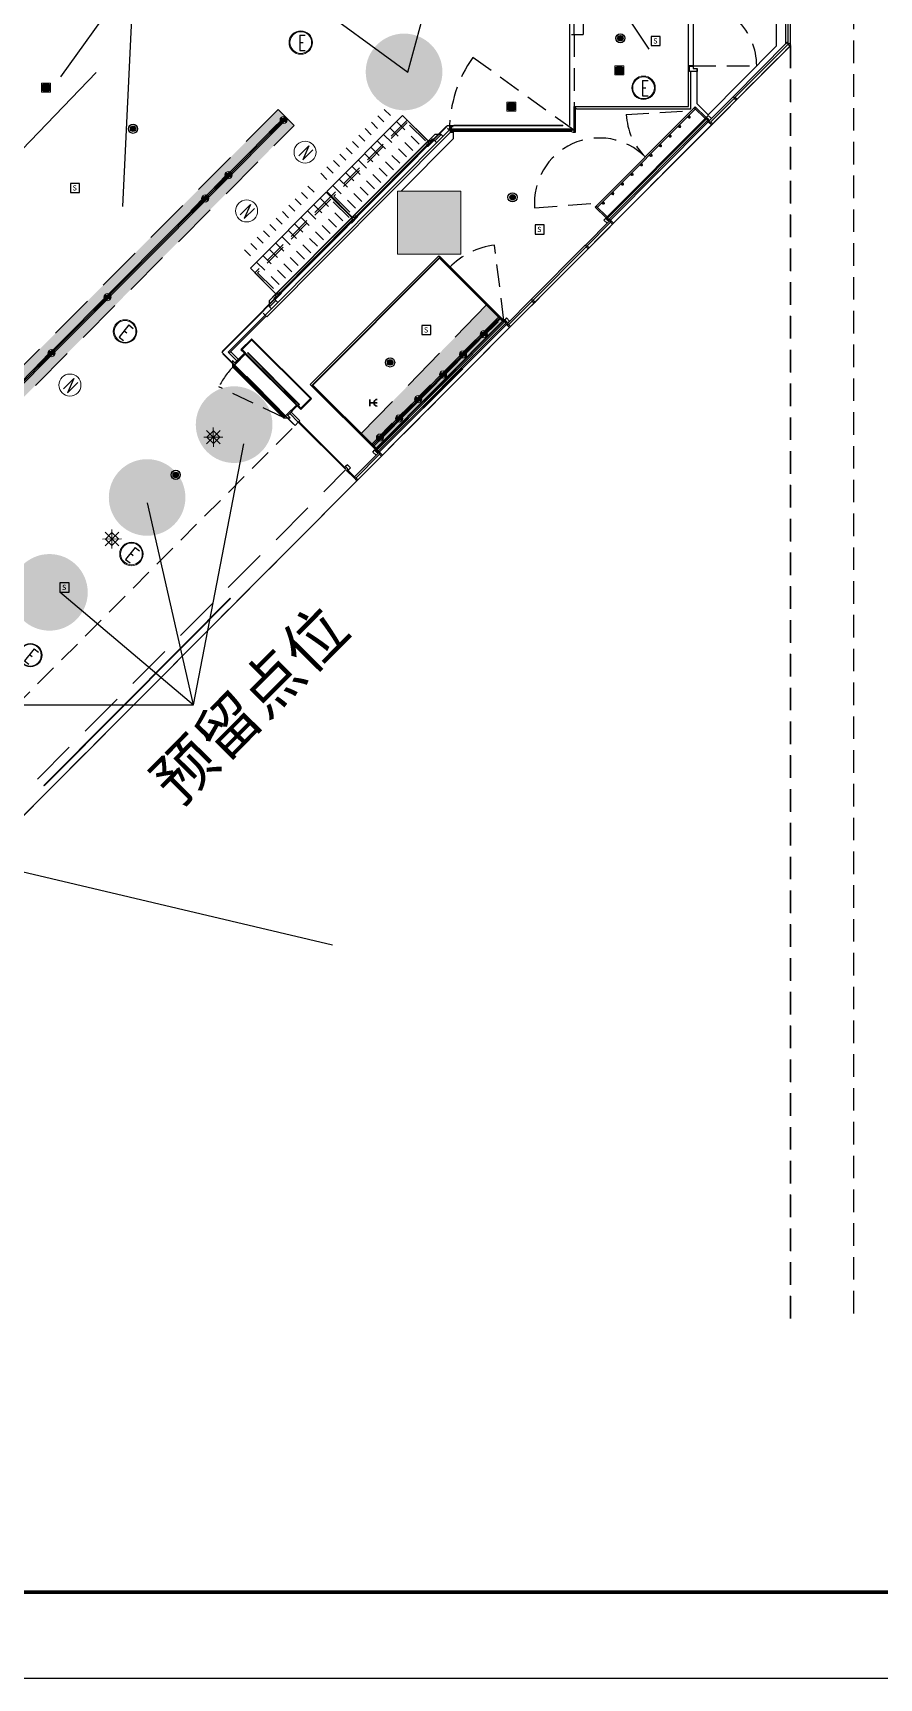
# Model space of a CAD drawing. Header units: millimetres. Extents: x 5896 to 6381, y 4295 to 4378.
# Drawn here: x 6146 to 6155.39, y 4295.41 to 4313.67 of the extents above; entities that cross this region are included whole.
import ezdxf

# ---------------------------------------------------------------- set-up
doc = ezdxf.new("R2010")
doc.units = ezdxf.units.MM
for name, pattern in [('DASHED', [0.75, 0.5, -0.25]), ('NASCOSTA', [0.375, 0.25, -0.125]), ('NASCOSTA2', [0.1875, 0.125, -0.0625]), ('PHANTOM2', [1.25, 0.625, -0.125, 0.125, -0.125, 0.125, -0.125]), ('PUNTO2', [0.125, 0, -0.125]), ('TRATTEGGIATA', [0.75, 0.5, -0.25])]:
    doc.linetypes.add(name, pattern=pattern)
for name, color, linetype in [('A-GLAZING', 2, 'Continuous'), ('ax-arredo piani', 2, 'Continuous'), ('ax-arredo piani rossi', 1, 'Continuous'), ('ax-arredo proiezioni', 1, 'NASCOSTA'), ('ax-arredo sez', 6, 'Continuous'), ('AX-proiez vestiti', 1, 'NASCOSTA2'), ('GA_X DIM', 8, 'Continuous'), ('MERCHANDISING', 11, 'Continuous'), ('Pareti02', 3, 'Continuous'), ('proiezioni', 2, 'NASCOSTA'), ('R-PROIEZIONI', 2, 'NASCOSTA'), ('sezioni 02', 3, 'Continuous'), ('Urban', 6, 'Continuous'), ('图框', 254, 'Continuous'), ('消防', 5, 'Continuous')]:
    doc.layers.add(name, color=color, linetype=linetype)
for name, color, linetype, true_color in [('LD_beam', 7, 'DASHED', 0x7ec8c8), ('LD_track', 7, 'Continuous', 0x7ec8c8), ('PROIEZ-FASCIONE', 7, 'TRATTEGGIATA', 0xb4b08e)]:
    doc.layers.add(name, color=color, linetype=linetype, true_color=true_color)
doc.layers.add('LD_def-points', color=11, linetype='Continuous', lineweight=5, plot=False)
for name, color, linetype, lineweight, true_color in [('LD_light', 7, 'Continuous', 5, 0xf00000), ('LD_N', 7, 'Continuous', 9, 0x41c62a), ('R-HATCH', 7, 'Continuous', 9, 0xbababa), ('R-WALL', 7, 'Continuous', 9, 0xbababa)]:
    doc.layers.add(name, color=color, linetype=linetype, lineweight=lineweight, true_color=true_color)
doc.layers.add('R-BORDER', color=7, linetype='PHANTOM2', true_color=0xdb0000, plot=False)
doc.styles.add('SIMPLEX', font='SIMPLEX.SHX', dxfattribs={"width": 0.65})
doc.styles.get("Standard").update_dxf_attribs({"font": 'Arial.ttf'})
doc.styles.add('图签-仿宋', font='')
doc.styles.get('图签-仿宋').set_extended_font_data('FangSong_GB2312')

# ---------------------------------------------------------------- blocks, each defined once
blk = doc.blocks.new('f')
at = {"layer": 'LD_light', "lineweight": 5, "ltscale": 0.5}
h = blk.add_hatch(color=256, dxfattribs=at)
h.dxf.hatch_style = 1
h.paths.add_polyline_path([(-4698.4, 3404.2, 0.414214), (-4702.4, 3400.2), (-4698.4, 3400.2)])
at = {"layer": 'LD_light', "lineweight": 5}
h = blk.add_hatch(color=256, dxfattribs=at)
h.dxf.hatch_style = 1
h.paths.add_polyline_path([(-4677.4, 3398.5), (-4677.4, 3401.8), (-4702.4, 3401.8), (-4702.4, 3398.5)])
at = {"layer": 'LD_light', "lineweight": 5, "ltscale": 0.5}
h = blk.add_hatch(color=256, dxfattribs=at)
h.dxf.hatch_style = 1
h.paths.add_polyline_path([(-4694.4, 3400.2), (-4698.4, 3400.2), (-4698.4, 3396.2, 0.414214)])
at = {"layer": 'LD_light', "lineweight": 5}
for p, q in [((-4702.4, 3400.2), (-4694.4, 3400.2)), ((-4698.4, 3404.2), (-4698.4, 3396.2))]:
    blk.add_line(p, q, dxfattribs=at)
blk.add_lwpolyline([(-4677.4, 3401.8), (-4702.4, 3401.8), (-4702.4, 3398.5), (-4677.4, 3398.5)], close=True, dxfattribs=at)
blk.add_circle((-4698.4, 3400.2), 4, dxfattribs=at)
blk.add_circle((-4698.4, 3400.2), 4, dxfattribs=at)
blk = doc.blocks.new('E1-5')
at = {"layer": 'LD_light', "lineweight": 5, "ltscale": 0.5}
h = blk.add_hatch(color=256, dxfattribs=at)
h.dxf.hatch_style = 1
h.paths.add_polyline_path([(0, 0.04, 0.414214), (-0.04, 0), (0, 0)])
at = {"layer": 'LD_light', "lineweight": 5}
h = blk.add_hatch(color=256, dxfattribs=at)
h.dxf.hatch_style = 1
h.paths.add_polyline_path([(0.21, -0.016), (0.21, 0.016), (-0.04, 0.016), (-0.04, -0.016)])
at = {"layer": 'LD_light', "lineweight": 5, "ltscale": 0.5}
h = blk.add_hatch(color=256, dxfattribs=at)
h.dxf.hatch_style = 1
h.paths.add_polyline_path([(0.04, 0), (0, 0), (0, -0.04, 0.414214)])
at = {"layer": 'LD_light', "lineweight": 5}
for p, q in [((-0.04, 0), (0.04, 0)), ((0, 0.04), (0, -0.04))]:
    blk.add_line(p, q, dxfattribs=at)
blk.add_lwpolyline([(0.21, 0.016), (-0.04, 0.016), (-0.04, -0.016), (0.21, -0.016)], close=True, dxfattribs=at)
blk.add_circle((0, 0), 0.04, dxfattribs=at)
blk = doc.blocks.new('E2-6')
at = {"layer": 'LD_light'}
h = blk.add_hatch(color=256, dxfattribs=at)
h.dxf.hatch_style = 1
edge = h.paths.add_edge_path()
edge.add_arc((0, 0), 0.05, 0, 360)
blk.add_lwpolyline([(-0.05, -0.05), (0.05, -0.05), (0.05, 0.05), (-0.05, 0.05)], close=True, dxfattribs=at)
blk.add_circle((0, 0), 0.05, dxfattribs=at)
blk = doc.blocks.new('e')
at = {"layer": 'LD_light', "color": 160, "true_color": 0x1a53ff}
for radius in [8.4, 7.78]:
    blk.add_circle((0, 0), radius, dxfattribs=at)
at = {"layer": 'LD_light', "color": 160, "true_color": 0x1a53ff, "style": 'SIMPLEX', "width": 0.65}
blk.add_text('E', height=11, dxfattribs=at).set_placement((-2, -5.7))
blk = doc.blocks.new('notturna')
at = {"layer": 'LD_N'}
blk.add_circle((21.14, -17.043), 0.084, dxfattribs=at)
at = {"layer": 'LD_N', "style": 'SIMPLEX', "width": 0.65}
blk.add_text('N', height=0.11, dxfattribs=at).set_placement((21.114, -17.097))
blk = doc.blocks.new('ioo')
at = {"layer": 'LD_light', "elevation": 0}
blk.add_lwpolyline([(-3045, 2505), (-3067, 2505), (-3067, 2493), (-3045, 2493)], close=True, dxfattribs=at)
at = {"layer": 'LD_light', "ltscale": 0.1}
for radius in [11, 10]:
    blk.add_arc((-3056, 2506, 0), radius, 359.7956, 180.2044, dxfattribs=at)
blk = doc.blocks.new('sp')
at = {"layer": 'LD_light'}
h = blk.add_hatch(color=256, dxfattribs=at)
h.dxf.hatch_style = 1
h.paths.add_polyline_path([(-6562.9, 2775.3, 1), (-6552.9, 2775.3, 1)])
blk.add_lwpolyline([(-6562.9, 2770.3), (-6552.9, 2770.3), (-6552.9, 2780.3), (-6562.9, 2780.3)], close=True, dxfattribs=at)
blk.add_circle((-6557.9, 2775.3), 5, dxfattribs=at)
blk = doc.blocks.new('E7')
at = {"layer": 'LD_light'}
for p, q in [((-0.106, 0), (0.106, 0)), ((-0.075, -0.075), (0.075, 0.075)), ((-0.075, 0.075), (0.075, -0.075)), ((0, -0.106), (0, 0.106))]:
    blk.add_line(p, q, dxfattribs=at)
blk.add_lwpolyline([(-0.05, -0.05), (0.05, -0.05), (0.05, 0.05), (-0.05, 0.05)], close=True, dxfattribs=at)
blk = doc.blocks.new('112')
at = {"layer": 'R-HATCH', "ltscale": 10000}
h = blk.add_hatch(color=253, dxfattribs=at)
h.dxf.hatch_style = 1
h.paths.add_polyline_path([(6103.731, 4414.014), (6104.431, 4414.014), (6104.431, 4414.714), (6103.731, 4414.714)])
h.paths.add_polyline_path([(6104.431, 4422.412), (6104.431, 4423.112), (6103.731, 4423.112), (6103.731, 4422.412)])
h.paths.add_polyline_path([(6095.331, 4422.414), (6095.331, 4423.114), (6096.031, 4423.114), (6096.031, 4422.414)])
h.paths.add_polyline_path([(6096.031, 4414.014), (6096.031, 4414.714), (6095.331, 4414.714), (6095.331, 4414.014)])
h.paths.add_polyline_path([(6096.031, 4405.613), (6096.031, 4406.313), (6095.331, 4406.313), (6095.331, 4405.613)])
h.paths.add_polyline_path([(6087.631, 4405.804), (6087.631, 4406.504), (6086.931, 4406.504), (6086.931, 4405.804)])
h.paths.add_polyline_path([(6086.931, 4414.714), (6087.631, 4414.714), (6087.631, 4414.014), (6086.931, 4414.014)])
at = {"layer": 'A-GLAZING', "color": 253}
for p, q in [((6107.143, 4415.521), (6106.056, 4414.43)), ((6107.159, 4415.516), (6106.061, 4414.414)), ((6106.075, 4414.399), (6107.173, 4415.502)), ((6106.092, 4414.394), (6107.178, 4415.485)), ((6107.159, 4415.518), (6107.168, 4415.527)), ((6107.176, 4415.502), (6107.159, 4415.518)), ((6107.161, 4415.516), (6107.159, 4415.516)), ((6107.173, 4415.504), (6107.161, 4415.516)), ((6107.168, 4415.527), (6107.185, 4415.511)), ((6107.173, 4415.502), (6107.173, 4415.504)), ((6107.185, 4415.511), (6107.176, 4415.502)), ((6106.059, 4414.414), (6106.05, 4414.405)), ((6106.05, 4414.405), (6106.066, 4414.388)), ((6106.075, 4414.397), (6106.059, 4414.414)), ((6106.061, 4414.414), (6106.061, 4414.414)), ((6106.061, 4414.414), (6106.061, 4414.411)), ((6106.061, 4414.411), (6106.073, 4414.399)), ((6106.066, 4414.388), (6106.075, 4414.397)), ((6106.073, 4414.399), (6106.075, 4414.399)), ((6106.075, 4414.399), (6106.075, 4414.399)), ((6103.492, 4411.856), (6104.903, 4413.272)), ((6103.497, 4411.839), (6104.919, 4413.267)), ((6104.934, 4413.253), (6103.511, 4411.825)), ((6104.939, 4413.237), (6103.527, 4411.82)), ((6104.919, 4413.27), (6104.928, 4413.279)), ((6104.936, 4413.253), (6104.919, 4413.27)), ((6104.919, 4413.267), (6104.919, 4413.267)), ((6104.919, 4413.267), (6104.922, 4413.267)), ((6104.922, 4413.267), (6104.934, 4413.256)), ((6104.928, 4413.279), (6104.945, 4413.262)), ((6104.934, 4413.256), (6104.934, 4413.253)), ((6104.934, 4413.253), (6104.934, 4413.253)), ((6104.945, 4413.262), (6104.936, 4413.253)), ((6103.495, 4411.839), (6103.486, 4411.83)), ((6103.486, 4411.83), (6103.502, 4411.814)), ((6103.511, 4411.823), (6103.495, 4411.839)), ((6103.497, 4411.837), (6103.497, 4411.839)), ((6103.509, 4411.825), (6103.497, 4411.837)), ((6103.502, 4411.814), (6103.511, 4411.823)), ((6103.511, 4411.825), (6103.509, 4411.825))]:
    blk.add_line(p, q, dxfattribs=at)
at = {"layer": 'A-GLAZING', "color": 253, "linetype": 'TRATTEGGIATA'}
blk.add_line((6098.676, 4407.128), (6103.156, 4411.625), dxfattribs=at)
at = {"layer": 'ax-arredo piani', "color": 253}
for p, q in [((6104.324, 4415.404), (6104.324, 4415.434)), ((6104.324, 4415.434), (6104.349, 4415.434)), ((6104.349, 4415.431), (6104.327, 4415.431)), ((6104.327, 4415.431), (6104.327, 4415.404)), ((6104.349, 4415.434), (6104.349, 4415.431)), ((6106.126, 4414.358), (6107.215, 4415.451)), ((6104.327, 4415.404), (6104.324, 4415.404)), ((6104.195, 4413.978), (6102.783, 4412.561)), ((6104.195, 4413.971), (6102.79, 4412.561)), ((6104.903, 4413.272), (6104.195, 4413.978)), ((6104.896, 4413.272), (6104.195, 4413.971)), ((6103.492, 4411.863), (6104.896, 4413.272)), ((6103.492, 4411.856), (6104.903, 4413.272)), ((6102.04, 4412.906), (6101.91, 4412.775)), ((6102.607, 4412.342), (6102.04, 4412.906)), ((6101.899, 4412.764), (6102.466, 4412.2)), ((6101.91, 4412.775), (6102.477, 4412.21)), ((6102.783, 4412.561), (6103.492, 4411.856)), ((6102.79, 4412.561), (6103.492, 4411.863)), ((6102.477, 4412.21), (6102.607, 4412.342))]:
    blk.add_line(p, q, dxfattribs=at)
at = {"layer": 'ax-arredo piani', "color": 253, "elevation": 0}
for points in [[(6102.945, 4414.71), (6103.786, 4415.554), (6104.069, 4415.272), (6103.228, 4414.427)], [(6102.098, 4413.86), (6102.939, 4414.704), (6103.222, 4414.422), (6102.381, 4413.577)]]:
    blk.add_lwpolyline(points, close=True, dxfattribs=at)
at = {"layer": 'ax-arredo piani rossi', "color": 253}
for p, q in [((6105.661, 4415.404), (6104.327, 4415.404)), ((6104.985, 4413.213), (6105.246, 4413.475)), ((6103.291, 4411.512), (6103.552, 4411.774))]:
    blk.add_line(p, q, dxfattribs=at)
at = {"layer": 'ax-arredo proiezioni', "color": 253}
blk.add_line((6102.466, 4412.204), (6101.748, 4412.543), dxfattribs=at)
at = {"layer": 'ax-arredo proiezioni', "color": 253, "elevation": 0}
for points in [[(6104.055, 4415.286), (6103.836, 4415.504), (6102.995, 4414.659), (6103.214, 4414.441)], [(6104.041, 4415.272), (6103.836, 4415.476), (6103.023, 4414.659), (6103.228, 4414.456)], [(6103.208, 4414.436), (6102.989, 4414.654), (6102.148, 4413.809), (6102.367, 4413.591)], [(6103.194, 4414.422), (6102.99, 4414.625), (6102.176, 4413.809), (6102.381, 4413.606)]]:
    blk.add_lwpolyline(points, dxfattribs=at)
at = {"layer": 'ax-arredo proiezioni', "color": 253}
blk.add_arc((6102.466, 4412.204), 0.794, 134.6732, 154.7436, dxfattribs=at)
at = {"layer": 'ax-arredo sez', "color": 253}
for p, q in [((6105.69, 4415.369), (6105.69, 4415.654)), ((6105.705, 4415.369), (6105.705, 4415.639)), ((6107.023, 4415.641), (6105.936, 4414.55)), ((6105.95, 4414.536), (6107.037, 4415.627)), ((6107.023, 4415.641), (6107.033, 4415.651)), ((6107.037, 4415.627), (6107.023, 4415.641)), ((6107.143, 4415.521), (6107.023, 4415.641)), ((6107.033, 4415.651), (6107.154, 4415.531)), ((6107.154, 4415.531), (6107.143, 4415.521)), ((6104.307, 4415.394), (6104.307, 4415.397)), ((6104.307, 4415.397), (6104.324, 4415.397)), ((6104.324, 4415.394), (6104.307, 4415.394)), ((6104.324, 4415.397), (6104.324, 4415.404)), ((6104.324, 4415.404), (6104.327, 4415.404)), ((6104.324, 4415.376), (6104.324, 4415.394)), ((6104.327, 4415.376), (6104.324, 4415.376)), ((6104.327, 4415.404), (6104.327, 4415.376)), ((6104.328, 4415.394), (6104.327, 4415.393)), ((6104.327, 4415.393), (6104.327, 4415.387)), ((6104.327, 4415.387), (6104.328, 4415.386)), ((6104.327, 4415.376), (6104.327, 4415.386)), ((6104.327, 4415.386), (6105.661, 4415.386)), ((6105.661, 4415.376), (6104.327, 4415.376)), ((6105.66, 4415.394), (6104.328, 4415.394)), ((6104.328, 4415.386), (6105.66, 4415.386)), ((6105.661, 4415.393), (6105.66, 4415.394)), ((6105.66, 4415.386), (6105.661, 4415.387)), ((6105.664, 4415.404), (6105.661, 4415.404)), ((6105.661, 4415.404), (6105.661, 4415.376)), ((6105.661, 4415.387), (6105.661, 4415.393)), ((6105.661, 4415.386), (6105.661, 4415.376)), ((6105.661, 4415.376), (6105.664, 4415.376)), ((6105.664, 4415.397), (6105.664, 4415.404)), ((6105.681, 4415.397), (6105.664, 4415.397)), ((6105.664, 4415.376), (6105.664, 4415.394)), ((6105.664, 4415.394), (6105.681, 4415.394)), ((6105.681, 4415.394), (6105.681, 4415.397)), ((6105.925, 4414.539), (6105.936, 4414.55)), ((6106.046, 4414.419), (6105.925, 4414.539)), ((6105.936, 4414.55), (6105.95, 4414.536)), ((6105.936, 4414.55), (6106.056, 4414.43)), ((6106.056, 4414.43), (6106.046, 4414.419)), ((6101.849, 4412.927), (6102.26, 4413.339)), ((6101.86, 4412.916), (6102.271, 4413.329)), ((6101.999, 4412.964), (6102.104, 4413.069)), ((6102.111, 4413.062), (6102.006, 4412.957)), ((6102.111, 4413.076), (6102.104, 4413.069)), ((6102.104, 4413.069), (6102.77, 4412.405)), ((6102.104, 4413.069), (6102.111, 4413.062)), ((6102.777, 4412.413), (6102.111, 4413.076)), ((6102.03, 4412.917), (6101.924, 4412.81)), ((6101.934, 4412.8), (6102.04, 4412.906)), ((6101.999, 4412.964), (6101.991, 4412.956)), ((6101.991, 4412.956), (6102.03, 4412.917)), ((6102.042, 4412.922), (6101.999, 4412.964)), ((6102.006, 4412.957), (6101.999, 4412.964)), ((6102.03, 4412.917), (6102.037, 4412.924)), ((6102.03, 4412.917), (6102.037, 4412.924)), ((6102.618, 4412.331), (6102.03, 4412.917)), ((6102.04, 4412.906), (6102.03, 4412.917)), ((6102.037, 4412.924), (6102.04, 4412.92)), ((6102.037, 4412.924), (6102.625, 4412.338)), ((6102.04, 4412.92), (6102.042, 4412.922)), ((6101.934, 4412.8), (6101.899, 4412.835)), ((6101.899, 4412.835), (6101.899, 4412.764)), ((6101.899, 4412.764), (6101.934, 4412.8)), ((6101.908, 4412.769), (6101.903, 4412.765)), ((6101.903, 4412.765), (6101.903, 4412.763)), ((6101.903, 4412.763), (6102.464, 4412.204)), ((6101.909, 4412.769), (6101.908, 4412.769)), ((6102.47, 4412.21), (6101.909, 4412.769)), ((6101.924, 4412.81), (6101.934, 4412.8)), ((6102.501, 4412.235), (6102.607, 4412.342)), ((6102.618, 4412.331), (6102.512, 4412.225)), ((6102.607, 4412.342), (6102.618, 4412.331)), ((6102.618, 4412.331), (6102.625, 4412.338)), ((6102.625, 4412.338), (6102.618, 4412.331)), ((6102.657, 4412.292), (6102.618, 4412.331)), ((6102.621, 4412.342), (6102.623, 4412.343)), ((6102.625, 4412.338), (6102.621, 4412.342)), ((6102.623, 4412.343), (6102.665, 4412.301)), ((6102.763, 4412.413), (6102.658, 4412.308)), ((6102.665, 4412.301), (6102.77, 4412.405)), ((6102.77, 4412.405), (6102.763, 4412.413)), ((6102.77, 4412.405), (6102.777, 4412.413)), ((6102.464, 4412.204), (6102.466, 4412.204)), ((6102.501, 4412.235), (6102.466, 4412.2)), ((6102.466, 4412.204), (6102.47, 4412.209)), ((6102.466, 4412.2), (6102.537, 4412.2)), ((6102.47, 4412.209), (6102.47, 4412.21)), ((6102.537, 4412.2), (6102.501, 4412.235)), ((6102.512, 4412.225), (6102.501, 4412.235)), ((6102.665, 4412.301), (6102.657, 4412.292)), ((6102.658, 4412.308), (6102.665, 4412.301))]:
    blk.add_line(p, q, dxfattribs=at)
at = {"layer": 'ax-arredo sez', "color": 253, "elevation": 0}
for points in [[(6103.23, 4414.426), (6104.071, 4415.27), (6104.07, 4415.271), (6103.229, 4414.427)], [(6104.077, 4415.249), (6104.052, 4415.224), (6104.062, 4415.214), (6104.087, 4415.238)], [(6104.133, 4415.285), (6104.062, 4415.214), (6104.065, 4415.212), (6104.135, 4415.282)], [(6104.087, 4415.281), (6104.066, 4415.26), (6104.087, 4415.238), (6104.108, 4415.26)], [(6104.087, 4415.277), (6104.07, 4415.26), (6104.087, 4415.243), (6104.104, 4415.26)], [(6104.144, 4415.344), (6104.077, 4415.276), (6104.076, 4415.277), (6104.144, 4415.345)], [(6104.133, 4415.285), (6104.108, 4415.26), (6104.098, 4415.27), (6104.122, 4415.295)], [(6102.383, 4413.576), (6103.224, 4414.42), (6103.223, 4414.421), (6102.382, 4413.576)], [(6103.23, 4414.399), (6103.205, 4414.374), (6103.216, 4414.364), (6103.24, 4414.388)], [(6103.286, 4414.434), (6103.216, 4414.364), (6103.218, 4414.361), (6103.288, 4414.432)], [(6103.24, 4414.431), (6103.219, 4414.41), (6103.24, 4414.388), (6103.261, 4414.41)], [(6103.24, 4414.427), (6103.223, 4414.41), (6103.24, 4414.393), (6103.257, 4414.41)], [(6103.286, 4414.434), (6103.261, 4414.41), (6103.251, 4414.42), (6103.276, 4414.445)], [(6102.309, 4413.502), (6102.377, 4413.57), (6102.376, 4413.571), (6102.309, 4413.503)], [(6102.383, 4413.549), (6102.358, 4413.524), (6102.369, 4413.513), (6102.393, 4413.538)], [(6102.383, 4413.549), (6102.358, 4413.524), (6102.369, 4413.513), (6102.393, 4413.538)], [(6102.439, 4413.584), (6102.369, 4413.513), (6102.371, 4413.511), (6102.441, 4413.582)], [(6102.439, 4413.584), (6102.369, 4413.513), (6102.371, 4413.511), (6102.441, 4413.582)], [(6102.393, 4413.581), (6102.372, 4413.559), (6102.393, 4413.538), (6102.415, 4413.559)], [(6102.393, 4413.581), (6102.372, 4413.559), (6102.393, 4413.538), (6102.415, 4413.559)], [(6102.393, 4413.576), (6102.376, 4413.559), (6102.393, 4413.542), (6102.41, 4413.559)], [(6102.393, 4413.576), (6102.376, 4413.559), (6102.393, 4413.542), (6102.41, 4413.559)], [(6102.439, 4413.584), (6102.415, 4413.559), (6102.404, 4413.57), (6102.429, 4413.595)], [(6102.439, 4413.584), (6102.415, 4413.559), (6102.404, 4413.57), (6102.429, 4413.595)]]:
    blk.add_lwpolyline(points, close=True, dxfattribs=at)
for points in [[(6103.24, 4414.431), (6103.251, 4414.42), (6104.077, 4415.249), (6104.066, 4415.26), (6104.074, 4415.267), (6104.071, 4415.27), (6103.23, 4414.426), (6103.232, 4414.423), (6103.24, 4414.431)], [(6104.215, 4415.344), (6104.144, 4415.344), (6104.077, 4415.276), (6104.079, 4415.273), (6104.087, 4415.281), (6104.098, 4415.27), (6104.122, 4415.295), (6104.144, 4415.273), (6104.215, 4415.344), (6104.215, 4415.344)], [(6102.393, 4413.581), (6102.404, 4413.57), (6103.23, 4414.399), (6103.219, 4414.41), (6103.227, 4414.417), (6103.224, 4414.42), (6102.383, 4413.576), (6102.386, 4413.573), (6102.393, 4413.581)], [(6102.309, 4413.431), (6102.309, 4413.502), (6102.377, 4413.57), (6102.38, 4413.567), (6102.372, 4413.559), (6102.383, 4413.549), (6102.358, 4413.524), (6102.38, 4413.502), (6102.309, 4413.431), (6102.309, 4413.431)]]:
    blk.add_lwpolyline(points, dxfattribs=at)
at = {"layer": 'AX-proiez vestiti', "color": 253}
for p, q in [((6103.969, 4415.236), (6103.583, 4415.621)), ((6103.828, 4415.095), (6103.441, 4415.479)), ((6103.898, 4415.166), (6103.512, 4415.55)), ((6103.616, 4414.882), (6103.23, 4415.267)), ((6103.686, 4414.953), (6103.3, 4415.338)), ((6103.757, 4415.024), (6103.371, 4415.409)), ((6103.475, 4414.741), (6103.089, 4415.125)), ((6103.545, 4414.811), (6103.159, 4415.196)), ((6103.263, 4414.528), (6102.877, 4414.913)), ((6103.334, 4414.599), (6102.947, 4414.984)), ((6103.404, 4414.67), (6103.018, 4415.054)), ((6103.051, 4414.316), (6102.665, 4414.7)), ((6103.122, 4414.386), (6102.736, 4414.771)), ((6102.91, 4414.174), (6102.524, 4414.558)), ((6102.981, 4414.245), (6102.595, 4414.629)), ((6102.698, 4413.961), (6102.312, 4414.346)), ((6102.769, 4414.032), (6102.383, 4414.417)), ((6102.84, 4414.103), (6102.453, 4414.488)), ((6102.557, 4413.82), (6102.171, 4414.204)), ((6102.628, 4413.89), (6102.242, 4414.275)), ((6102.416, 4413.678), (6102.03, 4414.063)), ((6102.487, 4413.749), (6102.101, 4414.133))]:
    blk.add_line(p, q, dxfattribs=at)
at = {"layer": 'DEFPOINTS', "color": 253}
for p, q in [((6105.66, 4416.454), (6105.69, 4416.454)), ((6104.144, 4415.273), (6104.166, 4415.252)), ((6104.215, 4415.344), (6104.236, 4415.323)), ((6104.286, 4415.415), (6104.307, 4415.394)), ((6102.309, 4413.431), (6102.331, 4413.41)), ((6102.38, 4413.502), (6102.401, 4413.481)), ((6102.239, 4413.36), (6102.26, 4413.339))]:
    blk.add_line(p, q, dxfattribs=at)
at = {"layer": 'Pareti02', "color": 253}
for p, q in [((6105.69, 4416.454), (6105.69, 4420.75)), ((6107.936, 4416.326), (6107.936, 4417.176)), ((6105.79, 4416.826), (6105.79, 4416.454)), ((6105.69, 4416.454), (6105.79, 4416.454)), ((6108.056, 4416.366), (6108.052, 4416.363)), ((6108.052, 4416.363), (6108.067, 4416.349)), ((6108.07, 4416.352), (6108.056, 4416.366)), ((6108.067, 4416.349), (6108.063, 4416.345)), ((6108.063, 4416.345), (6108.084, 4416.324)), ((6108.074, 4416.356), (6108.07, 4416.352)), ((6108.095, 4416.335), (6108.074, 4416.356)), ((6108.084, 4416.324), (6108.095, 4416.335)), ((6107.176, 4415.563), (6107.936, 4416.326)), ((6106.959, 4415.654), (6106.959, 4416.101)), ((6106.971, 4416.101), (6106.959, 4416.101)), ((6106.984, 4415.629), (6106.984, 4416.041)), ((6107.054, 4415.685), (6107.054, 4416.076)), ((6105.69, 4415.654), (6106.959, 4415.654)), ((6105.69, 4415.654), (6105.715, 4415.629)), ((6105.715, 4415.629), (6106.984, 4415.629)), ((6105.936, 4414.55), (6107.023, 4415.641)), ((6107.054, 4415.685), (6107.176, 4415.563)), ((6107.457, 4415.765), (6107.454, 4415.762)), ((6107.454, 4415.762), (6107.468, 4415.748)), ((6107.471, 4415.751), (6107.457, 4415.765)), ((6107.468, 4415.748), (6107.464, 4415.744)), ((6107.464, 4415.744), (6107.486, 4415.723)), ((6107.475, 4415.755), (6107.471, 4415.751)), ((6107.496, 4415.734), (6107.475, 4415.755)), ((6107.486, 4415.723), (6107.496, 4415.734)), ((6102.26, 4413.339), (6104.307, 4415.394)), ((6102.278, 4413.322), (6104.317, 4415.369)), ((6104.348, 4415.294), (6103.77, 4414.714)), ((6104.307, 4415.394), (6104.317, 4415.394)), ((6104.317, 4415.369), (6104.317, 4415.394)), ((6104.317, 4415.369), (6104.348, 4415.369)), ((6104.348, 4415.369), (6104.348, 4415.294)), ((6105.67, 4415.394), (6105.69, 4415.394)), ((6105.67, 4415.369), (6105.705, 4415.369)), ((6105.812, 4414.114), (6105.816, 4414.117)), ((6105.826, 4414.1), (6105.812, 4414.114)), ((6105.816, 4414.117), (6105.83, 4414.103)), ((6105.823, 4414.096), (6105.826, 4414.1)), ((6105.844, 4414.075), (6105.823, 4414.096)), ((6105.83, 4414.103), (6105.833, 4414.107)), ((6105.833, 4414.107), (6105.855, 4414.086)), ((6105.855, 4414.086), (6105.844, 4414.075)), ((6105.217, 4413.517), (6105.214, 4413.513)), ((6105.214, 4413.513), (6105.228, 4413.499)), ((6105.232, 4413.503), (6105.217, 4413.517)), ((6105.228, 4413.499), (6105.225, 4413.496)), ((6105.225, 4413.496), (6105.246, 4413.475)), ((6105.235, 4413.506), (6105.232, 4413.503)), ((6105.235, 4413.506), (6105.256, 4413.485)), ((6105.256, 4413.485), (6105.235, 4413.506)), ((6105.246, 4413.475), (6105.256, 4413.485)), ((6102.26, 4413.339), (6102.278, 4413.322)), ((6101.945, 4412.832), (6101.849, 4412.927)), ((6101.963, 4412.849), (6101.885, 4412.927)), ((6102.783, 4412.561), (6103.563, 4411.785)), ((6102.533, 4412.246), (6102.629, 4412.151)), ((6102.551, 4412.264), (6102.646, 4412.168)), ((6102.629, 4412.151), (6102.646, 4412.168))]:
    blk.add_line(p, q, dxfattribs=at)
at = {"layer": 'PROIEZ-FASCIONE', "color": 253}
for p, q in [((6105.64, 4421.794), (6105.64, 4415.444)), ((6104.283, 4415.444), (6101.779, 4412.927)), ((6104.283, 4415.444), (6105.64, 4415.444)), ((6101.779, 4412.927), (6102.593, 4412.115)), ((6102.593, 4412.115), (6102.629, 4412.151))]:
    blk.add_line(p, q, dxfattribs=at)
at = {"layer": 'proiezioni', "color": 253}
for p, q in [((6105.69, 4416.454), (6105.69, 4415.654)), ((6094.008, 4402.194), (6108.084, 4416.324)), ((6105.681, 4415.394), (6104.567, 4416.198)), ((6107.011, 4416.106), (6107.716, 4416.106)), ((6106.268, 4415.567), (6106.988, 4415.606)), ((6105.251, 4414.531), (6105.97, 4414.584)), ((6104.91, 4413.28), (6104.807, 4414.116)), ((6098.148, 4407.653), (6102.629, 4412.151))]:
    blk.add_line(p, q, dxfattribs=at)
for centre, radius, start, end in [((6107.011, 4416.106), 0.705, 0, 91.4632), ((6105.715, 4415.383), 1.409, 144.6202, 179.4278), ((6106.988, 4415.606), 0.721, 183.1124, 225.109), ((6105.97, 4414.584), 0.721, 45.109, 184.2778), ((6104.91, 4413.28), 0.843, 97.0386, 135.7885)]:
    blk.add_arc(centre, radius, start, end, dxfattribs=at)
at = {"layer": 'R-BORDER', "color": 253, "ltscale": 10000}
for p, q in [((6108.09, 4416.329), (6108.09, 4421.612)), ((6104.089, 4412.314), (6108.09, 4416.329)), ((6094.003, 4402.189), (6104.089, 4412.314))]:
    blk.add_line(p, q, dxfattribs=at)
at = {"layer": 'R-PROIEZIONI', "color": 253}
for p, q in [((6108.79, 4422.762), (6108.79, 4402.189)), ((6108.09, 4416.329), (6108.09, 4402.189))]:
    blk.add_line(p, q, dxfattribs=at)
at = {"layer": 'R-WALL', "color": 253, "ltscale": 10000}
for p, q in [((6104.431, 4414.714), (6103.731, 4414.714)), ((6103.731, 4414.714), (6103.731, 4414.014)), ((6104.431, 4414.014), (6104.431, 4414.714)), ((6103.731, 4414.014), (6104.431, 4414.014))]:
    blk.add_line(p, q, dxfattribs=at)
at = {"layer": 'sezioni 02', "color": 253}
for p, q in [((6106.959, 4416.106), (6106.959, 4416.796)), ((6107.011, 4416.811), (6107.011, 4416.106)), ((6107.011, 4416.106), (6106.959, 4416.106)), ((6106.971, 4416.041), (6106.971, 4416.101)), ((6106.971, 4416.101), (6107.011, 4416.101)), ((6107.054, 4416.041), (6106.971, 4416.041)), ((6107.011, 4416.101), (6107.011, 4416.076)), ((6107.011, 4416.076), (6107.054, 4416.076)), ((6107.054, 4416.076), (6107.054, 4416.041)), ((6107.185, 4415.493), (6107.454, 4415.762)), ((6107.468, 4415.748), (6107.2, 4415.478)), ((6107.454, 4415.762), (6107.468, 4415.748)), ((6107.159, 4415.536), (6107.143, 4415.521)), ((6107.143, 4415.521), (6107.152, 4415.511)), ((6107.152, 4415.511), (6107.168, 4415.527)), ((6107.178, 4415.556), (6107.159, 4415.536)), ((6107.159, 4415.536), (6107.185, 4415.511)), ((6107.168, 4415.527), (6107.159, 4415.536)), ((6107.185, 4415.511), (6107.169, 4415.495)), ((6107.169, 4415.495), (6107.178, 4415.485)), ((6107.214, 4415.521), (6107.178, 4415.556)), ((6107.178, 4415.485), (6107.214, 4415.521)), ((6107.185, 4415.493), (6107.178, 4415.485)), ((6107.178, 4415.485), (6107.214, 4415.45)), ((6107.2, 4415.478), (6107.185, 4415.493)), ((6107.2, 4415.478), (6107.185, 4415.493)), ((6107.203, 4415.482), (6107.2, 4415.478)), ((6107.224, 4415.461), (6107.203, 4415.482)), ((6107.214, 4415.45), (6107.224, 4415.461)), ((6106.084, 4414.387), (6105.816, 4414.117)), ((6105.83, 4414.103), (6106.098, 4414.373)), ((6106.021, 4414.394), (6106.04, 4414.414)), ((6106.056, 4414.359), (6106.021, 4414.394)), ((6106.04, 4414.414), (6106.056, 4414.43)), ((6106.05, 4414.405), (6106.04, 4414.414)), ((6106.04, 4414.414), (6106.066, 4414.388)), ((6106.066, 4414.42), (6106.05, 4414.405)), ((6106.056, 4414.43), (6106.066, 4414.42)), ((6106.092, 4414.394), (6106.056, 4414.359)), ((6106.066, 4414.388), (6106.082, 4414.404)), ((6106.082, 4414.404), (6106.092, 4414.394)), ((6106.084, 4414.387), (6106.092, 4414.394)), ((6106.098, 4414.373), (6106.084, 4414.387)), ((6106.099, 4414.373), (6106.084, 4414.387)), ((6106.092, 4414.394), (6106.127, 4414.359)), ((6106.095, 4414.37), (6106.099, 4414.373)), ((6106.116, 4414.349), (6106.095, 4414.37)), ((6106.127, 4414.359), (6106.116, 4414.349)), ((6104.202, 4413.985), (6104.195, 4413.978)), ((6104.195, 4413.978), (6104.903, 4413.272)), ((6104.91, 4413.28), (6104.202, 4413.985)), ((6105.816, 4414.117), (6105.83, 4414.103)), ((6104.946, 4413.244), (6105.214, 4413.513)), ((6105.228, 4413.499), (6104.96, 4413.23)), ((6105.214, 4413.513), (6105.228, 4413.499)), ((6104.919, 4413.288), (6104.903, 4413.272)), ((6104.903, 4413.272), (6104.91, 4413.28)), ((6104.903, 4413.272), (6104.913, 4413.263)), ((6104.913, 4413.263), (6104.928, 4413.279)), ((6104.938, 4413.308), (6104.919, 4413.288)), ((6104.928, 4413.279), (6104.919, 4413.288)), ((6104.919, 4413.288), (6104.945, 4413.262)), ((6104.945, 4413.262), (6104.929, 4413.247)), ((6104.929, 4413.247), (6104.939, 4413.237)), ((6104.974, 4413.273), (6104.938, 4413.308)), ((6104.939, 4413.237), (6104.974, 4413.273)), ((6104.946, 4413.244), (6104.939, 4413.237)), ((6104.939, 4413.237), (6104.974, 4413.202)), ((6104.96, 4413.23), (6104.946, 4413.244)), ((6104.96, 4413.23), (6104.946, 4413.244)), ((6104.963, 4413.234), (6104.96, 4413.23)), ((6104.985, 4413.213), (6104.963, 4413.234)), ((6104.974, 4413.202), (6104.985, 4413.213)), ((6102.776, 4412.554), (6102.783, 4412.561)), ((6103.485, 4411.848), (6102.776, 4412.554)), ((6102.783, 4412.561), (6103.492, 4411.856)), ((6102.636, 4412.158), (6102.629, 4412.151)), ((6102.629, 4412.151), (6103.148, 4411.633)), ((6103.146, 4411.65), (6102.636, 4412.158)), ((6103.52, 4411.813), (6103.252, 4411.544)), ((6103.266, 4411.53), (6103.534, 4411.799)), ((6103.456, 4411.82), (6103.476, 4411.84)), ((6103.492, 4411.785), (6103.456, 4411.82)), ((6103.476, 4411.84), (6103.492, 4411.856)), ((6103.476, 4411.84), (6103.502, 4411.814)), ((6103.486, 4411.83), (6103.476, 4411.84)), ((6103.492, 4411.856), (6103.485, 4411.848)), ((6103.501, 4411.846), (6103.486, 4411.83)), ((6103.492, 4411.856), (6103.501, 4411.846)), ((6103.527, 4411.82), (6103.492, 4411.785)), ((6103.502, 4411.814), (6103.518, 4411.83)), ((6103.518, 4411.83), (6103.527, 4411.82)), ((6103.52, 4411.813), (6103.527, 4411.82)), ((6103.534, 4411.799), (6103.52, 4411.813)), ((6103.534, 4411.799), (6103.52, 4411.813)), ((6103.527, 4411.82), (6103.563, 4411.785)), ((6103.531, 4411.796), (6103.534, 4411.799)), ((6103.552, 4411.774), (6103.531, 4411.796)), ((6103.563, 4411.785), (6103.552, 4411.774)), ((6103.154, 4411.658), (6103.139, 4411.643)), ((6103.139, 4411.643), (6103.148, 4411.633)), ((6103.148, 4411.633), (6103.164, 4411.649)), ((6103.174, 4411.678), (6103.154, 4411.658)), ((6103.164, 4411.649), (6103.154, 4411.658)), ((6103.154, 4411.658), (6103.18, 4411.633)), ((6103.18, 4411.633), (6103.164, 4411.617)), ((6103.164, 4411.617), (6103.245, 4411.537)), ((6103.164, 4411.617), (6103.174, 4411.607)), ((6103.209, 4411.643), (6103.174, 4411.678)), ((6103.174, 4411.607), (6103.209, 4411.643)), ((6103.252, 4411.544), (6103.181, 4411.615)), ((6103.245, 4411.537), (6103.252, 4411.544)), ((6103.252, 4411.544), (6103.246, 4411.538)), ((6103.246, 4411.538), (6103.246, 4411.536)), ((6103.246, 4411.536), (6103.28, 4411.502)), ((6103.266, 4411.53), (6103.252, 4411.544)), ((6103.252, 4411.544), (6103.266, 4411.53)), ((6103.27, 4411.533), (6103.266, 4411.53)), ((6103.291, 4411.512), (6103.27, 4411.533)), ((6103.28, 4411.502), (6103.291, 4411.512))]:
    blk.add_line(p, q, dxfattribs=at)
at = {"layer": 'Urban', "color": 253}
for p, q in [((6108.041, 4416.351), (6108.041, 4419.295)), ((6108.06, 4419.295), (6108.06, 4416.363)), ((6107.457, 4415.765), (6108.052, 4416.363)), ((6108.067, 4416.349), (6107.471, 4415.751)), ((6108.056, 4416.366), (6108.041, 4416.351)), ((6108.052, 4416.363), (6108.067, 4416.349)), ((6107.471, 4415.751), (6107.457, 4415.765)), ((6102.762, 4412.568), (6104.188, 4413.999)), ((6104.202, 4413.985), (6102.776, 4412.554)), ((6104.188, 4413.999), (6104.202, 4413.985)), ((6105.812, 4414.114), (6105.217, 4413.517)), ((6105.232, 4413.503), (6105.826, 4414.1)), ((6105.826, 4414.1), (6105.812, 4414.114)), ((6105.217, 4413.517), (6105.232, 4413.503)), ((6102.776, 4412.554), (6102.762, 4412.568))]:
    blk.add_line(p, q, dxfattribs=at)
blk = doc.blocks.new('tukuang')
at = {"layer": '图框'}
blk.add_lwpolyline([(0, 0), (4200, 0), (4200, 2969.7), (0, 2969.7)], close=True, dxfattribs=at)
at = {"layer": '图框', "const_width": 4.24}
blk.add_lwpolyline([(212.1, 2870.7), (4101, 2870.7), (4101, 99), (212.1, 99)], close=True, dxfattribs=at)
blk = doc.blocks.new('A$C1A5804E3')
at = {"color": 6, "ltscale": 2}
blk.add_lwpolyline([(-699236, -432956), (-698936, -432956), (-698936, -432656), (-699236, -432656)], close=True, dxfattribs=at)
at = {"color": 6, "ltscale": 2, "style": '图签-仿宋'}
blk.add_text('s', height=232, dxfattribs=at).set_placement((-699174, -432889))

msp = doc.modelspace()

# ---------------------------------------------------------------- hatches: boundary and pattern name
at = {"layer": 'LD_light'}
h = msp.add_hatch(color=256, dxfattribs=at)
h.dxf.hatch_style = 1
h.paths.add_polyline_path([(6151.959, 4312.663), (6151.959, 4313.872), (6151.954, 4313.872), (6151.954, 4312.663)])
h = msp.add_hatch(color=256, dxfattribs=at)
h.dxf.hatch_style = 1
h.paths.add_polyline_path([(6150.673, 4312.639), (6151.882, 4312.639), (6151.882, 4312.644), (6150.673, 4312.644)])
h = msp.add_hatch(color=256, dxfattribs=at)
h.dxf.hatch_style = 1
h.paths.add_polyline_path([(6149.948, 4311.988), (6150.59, 4312.636), (6150.593, 4312.632), (6149.951, 4311.985)])
h = msp.add_hatch(color=256, dxfattribs=at)
h.dxf.hatch_style = 1
h.paths.add_polyline_path([(6149.025, 4311.061), (6149.948, 4311.988), (6149.951, 4311.985), (6149.028, 4311.058)])
h = msp.add_hatch(color=256, dxfattribs=at)
h.dxf.hatch_style = 1
h.paths.add_polyline_path([(6148.101, 4310.135), (6149.025, 4311.061), (6149.028, 4311.058), (6148.105, 4310.131)])
h = msp.add_hatch(color=256, dxfattribs=at)
h.dxf.hatch_style = 1
h.paths.add_polyline_path([(6148.898, 4309.329), (6148.111, 4310.113), (6148.108, 4310.109), (6148.894, 4309.326)])
h = msp.add_hatch(color=256, dxfattribs=at)
h.dxf.hatch_style = 1
h.paths.add_polyline_path([(6148.959, 4309.544), (6148.387, 4310.122), (6148.383, 4310.119), (6148.955, 4309.541)])
h = msp.add_hatch(color=256, dxfattribs=at)
h.dxf.hatch_style = 1
h.paths.add_polyline_path([(6148.92, 4309.576), (6148.418, 4310.083), (6148.422, 4310.087), (6148.924, 4309.579)])
h = msp.add_hatch(color=256, dxfattribs=at)
h.dxf.hatch_style = 1
h.paths.add_polyline_path([(6150.332, 4309.509), (6150.766, 4309.945), (6150.77, 4309.941), (6150.336, 4309.505)])
at = {"layer": 'LD_light', "linetype": 'Continuous'}
h = msp.add_hatch(color=256, dxfattribs=at)
h.dxf.hatch_style = 1
h.paths.add_polyline_path([(6148.369, 4309.854), (6148.373, 4309.858), (6148.736, 4309.491), (6148.732, 4309.488)])
at = {"layer": 'LD_light'}
h = msp.add_hatch(color=256, dxfattribs=at)
h.dxf.hatch_style = 1
h.paths.add_polyline_path([(6147.687, 4306.889), (6148.191, 4307.395), (6148.195, 4307.392), (6147.691, 4306.886)])
h = msp.add_hatch(color=256, dxfattribs=at)
h.dxf.hatch_style = 1
h.paths.add_polyline_path([(6146.907, 4306.099), (6147.691, 4306.886), (6147.687, 4306.889), (6146.904, 4306.103)])
h = msp.add_hatch(color=256, dxfattribs=at)
h.dxf.hatch_style = 1
h.paths.add_polyline_path([(6146.124, 4305.313), (6146.907, 4306.099), (6146.904, 4306.103), (6146.12, 4305.317)])
at = {"layer": 'MERCHANDISING'}
h = msp.add_hatch(color=1, dxfattribs=at)
h.dxf.hatch_style = 1
h.paths.add_polyline_path([(6150.545, 4313.236, 1), (6149.694, 4313.236, 1)])
h = msp.add_hatch(color=3, dxfattribs=at)
h.dxf.hatch_style = 1
h.paths.add_polyline_path([(6148.899, 4312.642), (6148.721, 4312.818), (6140.03, 4304.087), (6140.207, 4303.911)])
h = msp.add_hatch(color=3, dxfattribs=at)
h.dxf.hatch_style = 1
h.paths.add_polyline_path([(6151.23, 4310.46), (6149.818, 4309.043), (6149.641, 4309.219), (6151.037, 4310.653)])
h = msp.add_hatch(color=2, dxfattribs=at)
h.dxf.hatch_style = 1
h.paths.add_polyline_path([(6148.659, 4309.322, 1), (6147.808, 4309.322, 1)])
h = msp.add_hatch(color=2, dxfattribs=at)
h.dxf.hatch_style = 1
h.paths.add_polyline_path([(6147.693, 4308.514, 1), (6146.843, 4308.514, 1)])
h = msp.add_hatch(color=2, dxfattribs=at)
h.dxf.hatch_style = 1
h.paths.add_polyline_path([(6146.609, 4307.461, 1), (6145.759, 4307.461, 1)])
at = {"layer": '消防', "ltscale": 2}
for points in [[(6152.551, 4313.61, 1), (6152.49, 4313.61, 1)], [(6147.142, 4312.605, 1), (6147.082, 4312.605, 1)], [(6151.353, 4311.845, 1), (6151.292, 4311.845, 1)], [(6149.995, 4310.012, 1), (6149.935, 4310.012, 1)], [(6147.616, 4308.765, 1), (6147.556, 4308.765, 1)]]:
    msp.add_hatch(color=6, dxfattribs=at).paths.add_polyline_path(points)

# ---------------------------------------------------------------- linework, layer by layer
at = {"layer": 'LD_beam', "elevation": 0}
for points in [[(6148.899, 4312.642), (6148.721, 4312.818), (6140.03, 4304.087), (6140.207, 4303.911)], [(6151.23, 4310.46), (6149.818, 4309.043), (6149.641, 4309.219), (6151.037, 4310.653)]]:
    msp.add_lwpolyline(points, close=True, dxfattribs=at)
at = {"layer": 'LD_def-points'}
for p, q in [((6140.119, 4303.999), (6148.81, 4312.73)), ((6151.181, 4310.509), (6149.769, 4309.092, 0))]:
    msp.add_line(p, q, dxfattribs=at)
at = {"layer": 'LD_light', "lineweight": 30}
for p, q in [((6149.739, 4309.527), (6149.739, 4309.602)), ((6149.822, 4309.565), (6149.739, 4309.565))]:
    msp.add_line(p, q, dxfattribs=at)
at = {"layer": 'LD_light', "elevation": 0}
for points in [[(6151.959, 4312.663), (6151.959, 4313.872), (6151.954, 4313.872), (6151.954, 4312.663)], [(6150.673, 4312.639), (6151.882, 4312.639), (6151.882, 4312.644), (6150.673, 4312.644)], [(6148.959, 4309.544), (6148.387, 4310.122), (6148.383, 4310.119), (6148.955, 4309.541)], [(6148.92, 4309.576), (6148.418, 4310.083), (6148.422, 4310.087), (6148.924, 4309.579)], [(6150.332, 4309.509), (6150.766, 4309.945), (6150.77, 4309.941), (6150.336, 4309.505)], [(6147.687, 4306.889), (6148.191, 4307.395), (6148.195, 4307.392), (6147.691, 4306.886)], [(6146.907, 4306.099), (6147.691, 4306.886), (6147.687, 4306.889), (6146.904, 4306.103)], [(6146.124, 4305.313), (6147.047, 4306.24), (6147.044, 4306.243), (6146.12, 4305.317)], [(6146.124, 4305.313), (6146.907, 4306.099), (6146.904, 4306.103), (6146.12, 4305.317)]]:
    msp.add_lwpolyline(points, close=True, dxfattribs=at)
at = {"layer": 'LD_light'}
for points in [[(6149.948, 4311.988), (6150.59, 4312.636), (6150.593, 4312.632), (6149.951, 4311.985)], [(6149.025, 4311.061), (6149.948, 4311.988), (6149.951, 4311.985), (6149.028, 4311.058)], [(6148.101, 4310.135), (6149.025, 4311.061), (6149.028, 4311.058), (6148.105, 4310.131)], [(6148.898, 4309.329), (6148.111, 4310.113), (6148.108, 4310.109), (6148.894, 4309.326)]]:
    msp.add_lwpolyline(points, close=True, dxfattribs=at)
at = {"layer": 'LD_light', "linetype": 'Continuous', "elevation": 0}
msp.add_lwpolyline([(6148.369, 4309.855), (6148.373, 4309.858), (6148.736, 4309.491), (6148.732, 4309.488)], close=True, dxfattribs=at)
at = {"layer": 'LD_light', "lineweight": 30}
msp.add_arc((6149.822, 4309.565), 0.0375, 90, 270, dxfattribs=at)
at = {"layer": 'LD_track'}
for p, q in [((6140.108, 4304.009), (6148.799, 4312.741)), ((6140.129, 4303.988), (6148.821, 4312.72))]:
    msp.add_line(p, q, dxfattribs=at)
at = {"layer": 'LD_track', "elevation": 0}
msp.add_lwpolyline([(6151.191, 4310.499), (6149.779, 4309.081), (6149.758, 4309.103), (6151.17, 4310.52)], dxfattribs=at)
at = {"layer": 'MERCHANDISING'}
for p, q in [((6150.162, 4313.233), (6151.605, 4318.531)), ((6146.31, 4313.181), (6149.808, 4318.07)), ((6149.808, 4318.07), (6152.834, 4313.489)), ((6146.999, 4311.742), (6147.284, 4317.746)), ((6145.312, 4316.783), (6150.162, 4313.233)), ((6139.574, 4305.842), (6146.704, 4313.228)), ((6149.327, 4303.547), (6139.574, 4305.842))]:
    msp.add_line(p, q, dxfattribs=at)
at = {"layer": 'MERCHANDISING', "color": 5}
for p, q in [((6147.784, 4306.214), (6148.34, 4309.108)), ((6147.784, 4306.214), (6147.271, 4308.453)), ((6146.301, 4307.465), (6147.784, 4306.214)), ((6145.046, 4306.214), (6147.784, 4306.214))]:
    msp.add_line(p, q, dxfattribs=at)
at = {"layer": 'R-PROIEZIONI', "elevation": 0}
msp.add_lwpolyline([(6154.406, 4313.528), (6154.406, 4299.387)], dxfattribs=at)
at = {"layer": '消防', "color": 6, "ltscale": 2}
for centre, radius in [((6152.52, 4313.61), 0.0504), ((6152.52, 4313.61), 0.0302), ((6147.112, 4312.605), 0.0504), ((6147.112, 4312.605), 0.0302), ((6151.323, 4311.845), 0.0504), ((6151.323, 4311.845), 0.0302), ((6149.965, 4310.012), 0.0504), ((6149.965, 4310.012), 0.0302), ((6147.586, 4308.765), 0.0504), ((6147.586, 4308.765), 0.0302)]:
    msp.add_circle(centre, radius, dxfattribs=at)

# ---------------------------------------------------------------- block references
msp.add_blockref('112', (46.317, -102.802))
at = {"layer": 'GA_X DIM', "xscale": 0.009635294117647079, "yscale": 0.009635294117647079, "zscale": 0.009635294117647079}
msp.add_blockref('tukuang', (6124.582, 4295.413), dxfattribs=at)
at = {"layer": 'LD_light', "linetype": 'PUNTO2', "xscale": 0.0154948959566415, "yscale": 0.0154948959566415, "zscale": 0.0154948959566415}
for p in [(6148.973, 4313.562), (6152.777, 4313.06)]:
    msp.add_blockref('e', p, dxfattribs=at)
at = {"layer": 'LD_light'}
for name, p, xscale, yscale, zscale, rotation in [('sp', (6124.756, 4247.673), 0.01, 0.01, 0.01, 270), ('f', (6091.535, 4303.414), 0.01, 0.01, 0.01, 225.1089947128519), ('ioo', (6153.56, 4316.562), -0.001, 0.001, 0.001, 225.1089945718877), ('ioo', (6153.666, 4316.668), -0.001, 0.001, 0.001, 225.1089945718877), ('ioo', (6153.454, 4316.456), -0.001, 0.001, 0.001, 225.1089945718877), ('ioo', (6153.242, 4316.243), -0.001, 0.001, 0.001, 225.1089945718877), ('ioo', (6153.348, 4316.349), -0.001, 0.001, 0.001, 225.1089945718877), ('f', (6090.923, 4302.803), 0.01, 0.01, 0.01, 225.1089947128519), ('ioo', (6153.031, 4316.031), -0.001, 0.001, 0.001, 225.1089945718877), ('ioo', (6153.137, 4316.137), -0.001, 0.001, 0.001, 225.1089945718877), ('ioo', (6152.925, 4315.924), -0.001, 0.001, 0.001, 225.1089945718877), ('f', (6090.664, 4302.544), 0.01, 0.01, 0.01, 225.1089947128519), ('ioo', (6152.713, 4315.712), -0.001, 0.001, 0.001, 225.1089945718877), ('ioo', (6152.819, 4315.818), -0.001, 0.001, 0.001, 225.1089945718877), ('f', (6089.581, 4301.448), 0.01, 0.01, 0.01, 225.1089947128519), ('f', (6088.959, 4300.827), 0.01, 0.01, 0.01, 225.1089947128519)]:
    msp.add_blockref(name, p, dxfattribs=dict(at, xscale=xscale, yscale=yscale, zscale=zscale, rotation=rotation))
for name, p, rotation in [('E2-6', (6146.145, 4313.06), 180), ('E1-5', (6151.004, 4310.327, 0), 45.10857240435773), ('E1-5', (6150.774, 4310.102, 0), 45.10857240435773), ('E1-5', (6150.552, 4309.878, 0), 45.10857240435773), ('E1-5', (6150.276, 4309.605, 0), 45.10857240435773), ('E1-5', (6150.064, 4309.391, 0), 45.10857240435773), ('E1-5', (6149.852, 4309.178, 0), 45.10857240435773), ('E7', (6146.878, 4308.053), 45.10899471140102)]:
    msp.add_blockref(name, p, dxfattribs=dict(at, rotation=rotation))
at = {"layer": 'LD_light', "xscale": -1}
for name, p, rotation in [('E2-6', (6151.311, 4312.852), 89.99999999996282), ('E7', (6148.003, 4309.183), 45.10899471138541)]:
    msp.add_blockref(name, p, dxfattribs=dict(at, rotation=rotation))
at = {"layer": 'LD_light', "linetype": 'PUNTO2', "xscale": 0.0154948959566415, "yscale": 0.0154948959566415, "zscale": 0.0154948959566415, "rotation": 321.6507854045141}
for p in [(6147.023, 4310.356, 0), (6147.094, 4307.887, 0), (6145.972, 4306.764, 0)]:
    msp.add_blockref('e', p, dxfattribs=at)
at = {"layer": 'LD_N', "xscale": 1.454545454545454, "yscale": 1.454545454545454, "zscale": 1.454545454545454, "rotation": 315.0190014222193}
for p in [(6144.794, 4351.616, 0), (6144.145, 4350.964, 0), (6142.184, 4349.032, 0)]:
    msp.add_blockref('notturna', p, dxfattribs=at)
at = {"layer": '消防', "color": 5, "ltscale": 2, "xscale": 0.000336, "yscale": 0.000336, "zscale": 0.000336}
for p in [(6387.805, 4459.002), (6381.361, 4457.371), (6386.517, 4456.91), (6385.26, 4455.795), (6381.244, 4452.938)]:
    msp.add_blockref('A$C1A5804E3', p, dxfattribs=at)

# ---------------------------------------------------------------- texts
at = {"layer": 'MERCHANDISING', "color": 5, "insert": (6147.661, 4305.036), "char_height": 0.5, "attachment_point": 7, "rotation": 45.2222}
msp.add_mtext_dynamic_manual_height_columns('{\\fArial Unicode MS|b0|i0|c134|p0;预留点位}', width=4.36679, gutter_width=12.5, heights=[0], dxfattribs=at)

doc.saveas('drawing.dxf')
